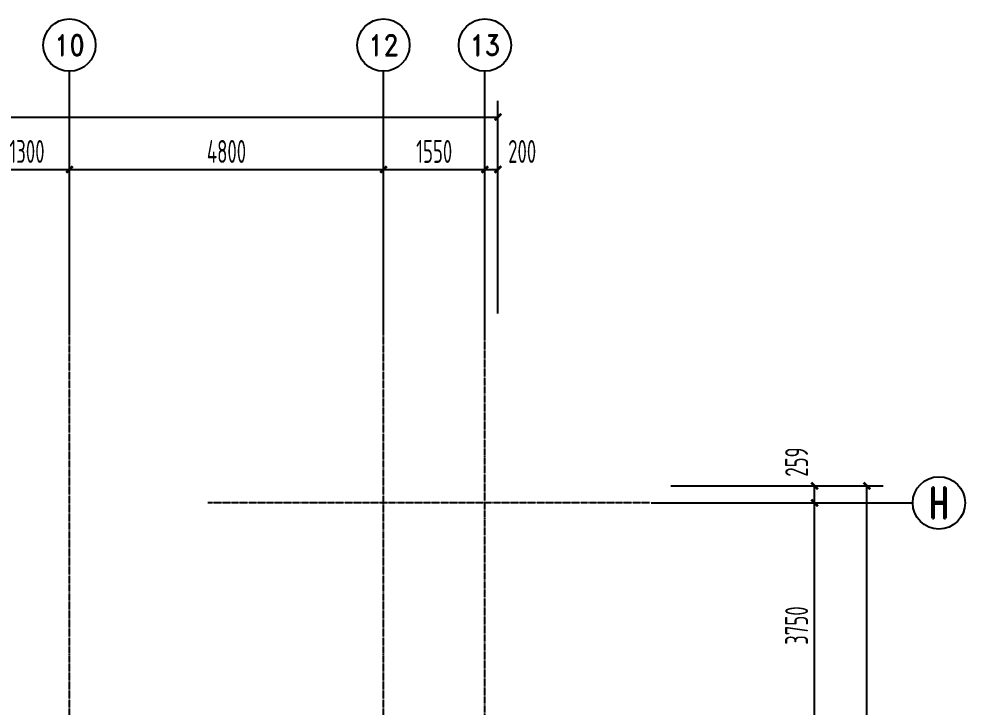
# Model space of a CAD drawing. Header units: millimetres. Extents: x -28014 to 297841, y -81741 to 47579.
# Drawn here: x 237066 to 251530, y -20179 to -9663 of the extents above; entities that cross this region are included whole.
import ezdxf
from ezdxf.enums import TextEntityAlignment as Align

# ---------------------------------------------------------------- set-up
doc = ezdxf.new("R2010")
doc.units = ezdxf.units.MM
doc.header["$MEASUREMENT"] = 0
doc.linetypes.add('DOTE', pattern=[2.42, 2, -0.2, 0.02, -0.2])
for name, color, linetype in [('A-轴网-文字', 3, 'Continuous'), ('A-轴网-轴标', 3, 'Continuous'), ('A-轴网-轴网', 1, 'DOTE'), ('AXIS_TEXT', 7, 'Continuous')]:
    doc.layers.add(name, color=color, linetype=linetype)
doc.styles.add('_TCH_AXIS', font='ROMAND', dxfattribs={"bigfont": 'HZTXT'})
doc.styles.add('_TCH_DIM_T3', font='HZS', dxfattribs={"width": 0.7, "bigfont": 'HZTXT'})
doc.styles.add('COMPLEX', font='COMPLEX')
doc.dimstyles.new('_TCH_ARCH&&100', dxfattribs={"dimtxt": 350, "dimasz": 100, "dimexe": 250, "dimexo": 300, "dimgap": 100, "dimtad": 1, "dimdec": 0, "dimzin": 0, "dimdsep": 46, "dimtxsty": '_TCH_DIM_T3', "dimblk": 'ARCHTICK', "dimcen": 0.09, "dimclrt": 7, "dimazin": 2, "dimtfac": 1, "dimtdec": 0, "dimtix": 1, "dimtmove": 2, "dimatfit": 3, "dimfxl": 1, "dimtolj": 1, "dimtzin": 0, "dimarcsym": 0})

# ---------------------------------------------------------------- blocks, each defined once
blk = doc.blocks.new('_AXISO')
blk.add_circle((0, 0), 0.5)
at = {"layer": 'AXIS_TEXT', "style": 'COMPLEX', "width": 1.041667}
blk.add_attdef('A', text='', height=0.56, dxfattribs=at).set_placement((-0.25, -0.28), (0.25, -0.28), align=Align.FIT)
blk = doc.blocks.new('_ArchTick')
at = {"color": 0, "linetype": 'ByBlock', "const_width": 0.4}
blk.add_lwpolyline([(-0.5, -0.5), (0.5, 0.5)], dxfattribs=at)
blk = doc.blocks.new('*D261')
at = {"layer": 'A-轴网-轴标', "color": 0, "lineweight": -2, "transparency": 16777216}
for p, q in [((10092, 20977), (10092, 24227)), ((28292, 20977), (28292, 24227)), ((10092, 23977), (28292, 23977))]:
    blk.add_line(p, q, dxfattribs=at)
at = {"layer": 'Defpoints', "color": 0, "transparency": 16777216}
for p in [(28292, 23977), (10092, 20677), (28292, 20677)]:
    blk.add_point(p, dxfattribs=at)
at = {"layer": 'A-轴网-轴标', "color": 0, "lineweight": -2, "transparency": 16777216, "xscale": 100, "yscale": 100, "zscale": 100, "rotation": 180}
blk.add_blockref('_ArchTick', (10092, 23977), dxfattribs=at)
at = {"layer": 'A-轴网-轴标', "color": 0, "lineweight": -2, "transparency": 16777216, "xscale": 100, "yscale": 100, "zscale": 100}
blk.add_blockref('_ArchTick', (28292, 23977), dxfattribs=at)
at = {"layer": 'A-轴网-轴标', "color": 7, "transparency": 16777216, "insert": (19192, 24252), "char_height": 350, "attachment_point": 5, "style": '_TCH_DIM_T3'}
blk.add_mtext('\\A1;18200', dxfattribs=at)
blk = doc.blocks.new('*D266')
at = {"layer": 'A-轴网-轴标', "color": 0, "lineweight": -2, "transparency": 16777216}
for p, q in [((20442, 20977), (20442, 23427)), ((21742, 20977), (21742, 23427)), ((20442, 23177), (21742, 23177))]:
    blk.add_line(p, q, dxfattribs=at)
at = {"layer": 'Defpoints', "color": 0, "transparency": 16777216}
for p in [(21742, 23177), (20442, 20677), (21742, 20677)]:
    blk.add_point(p, dxfattribs=at)
at = {"layer": 'A-轴网-轴标', "color": 0, "lineweight": -2, "transparency": 16777216, "xscale": 100, "yscale": 100, "zscale": 100, "rotation": 180}
blk.add_blockref('_ArchTick', (20442, 23177), dxfattribs=at)
at = {"layer": 'A-轴网-轴标', "color": 0, "lineweight": -2, "transparency": 16777216, "xscale": 100, "yscale": 100, "zscale": 100}
blk.add_blockref('_ArchTick', (21742, 23177), dxfattribs=at)
at = {"layer": 'A-轴网-轴标', "color": 7, "transparency": 16777216, "insert": (21092, 23452), "char_height": 350, "attachment_point": 5, "style": '_TCH_DIM_T3'}
blk.add_mtext('\\A1;1300', dxfattribs=at)
blk = doc.blocks.new('*D267')
at = {"layer": 'A-轴网-轴标', "color": 0, "lineweight": -2, "transparency": 16777216}
for p, q in [((21742, 20977), (21742, 23427)), ((26542, 20977), (26542, 23427)), ((21742, 23177), (26542, 23177))]:
    blk.add_line(p, q, dxfattribs=at)
at = {"layer": 'Defpoints', "color": 0, "transparency": 16777216}
for p in [(26542, 23177), (21742, 20677), (26542, 20677)]:
    blk.add_point(p, dxfattribs=at)
at = {"layer": 'A-轴网-轴标', "color": 0, "lineweight": -2, "transparency": 16777216, "xscale": 100, "yscale": 100, "zscale": 100, "rotation": 180}
blk.add_blockref('_ArchTick', (21742, 23177), dxfattribs=at)
at = {"layer": 'A-轴网-轴标', "color": 0, "lineweight": -2, "transparency": 16777216, "xscale": 100, "yscale": 100, "zscale": 100}
blk.add_blockref('_ArchTick', (26542, 23177), dxfattribs=at)
at = {"layer": 'A-轴网-轴标', "color": 7, "transparency": 16777216, "insert": (24142, 23452), "char_height": 350, "attachment_point": 5, "style": '_TCH_DIM_T3'}
blk.add_mtext('\\A1;4800', dxfattribs=at)
blk = doc.blocks.new('*D268')
at = {"layer": 'A-轴网-轴标', "color": 0, "lineweight": -2, "transparency": 16777216}
for p, q in [((26542, 20977), (26542, 23427)), ((28092, 20977), (28092, 23427)), ((26542, 23177), (28092, 23177))]:
    blk.add_line(p, q, dxfattribs=at)
at = {"layer": 'Defpoints', "color": 0, "transparency": 16777216}
for p in [(28092, 23177), (26542, 20677), (28092, 20677)]:
    blk.add_point(p, dxfattribs=at)
at = {"layer": 'A-轴网-轴标', "color": 0, "lineweight": -2, "transparency": 16777216, "xscale": 100, "yscale": 100, "zscale": 100, "rotation": 180}
blk.add_blockref('_ArchTick', (26542, 23177), dxfattribs=at)
at = {"layer": 'A-轴网-轴标', "color": 0, "lineweight": -2, "transparency": 16777216, "xscale": 100, "yscale": 100, "zscale": 100}
blk.add_blockref('_ArchTick', (28092, 23177), dxfattribs=at)
at = {"layer": 'A-轴网-轴标', "color": 7, "transparency": 16777216, "insert": (27317, 23452), "char_height": 350, "attachment_point": 5, "style": '_TCH_DIM_T3'}
blk.add_mtext('\\A1;1550', dxfattribs=at)
blk = doc.blocks.new('*D269')
at = {"layer": 'A-轴网-轴标', "color": 0, "lineweight": -2, "transparency": 16777216}
for p, q in [((28092, 20977), (28092, 23427)), ((28292, 20977), (28292, 23427)), ((28092, 23177), (28292, 23177))]:
    blk.add_line(p, q, dxfattribs=at)
at = {"layer": 'Defpoints', "color": 0, "transparency": 16777216}
for p in [(28292, 23177), (28092, 20677), (28292, 20677)]:
    blk.add_point(p, dxfattribs=at)
at = {"layer": 'A-轴网-轴标', "color": 0, "lineweight": -2, "transparency": 16777216, "xscale": 100, "yscale": 100, "zscale": 100, "rotation": 180}
blk.add_blockref('_ArchTick', (28092, 23177), dxfattribs=at)
at = {"layer": 'A-轴网-轴标', "color": 0, "lineweight": -2, "transparency": 16777216, "xscale": 100, "yscale": 100, "zscale": 100}
blk.add_blockref('_ArchTick', (28292, 23177), dxfattribs=at)
at = {"layer": 'A-轴网-轴标', "color": 7, "transparency": 16777216, "insert": (28662, 23452), "char_height": 350, "attachment_point": 5, "style": '_TCH_DIM_T3'}
blk.add_mtext('\\A1;200', dxfattribs=at)
blk = doc.blocks.new('*D270')
at = {"layer": 'A-轴网-轴标', "color": 0, "lineweight": -2, "transparency": 16777216}
for p, q in [((30932, 18340), (34182, 18340)), ((33932, 3481), (33932, 18340)), ((30932, 3481), (34182, 3481))]:
    blk.add_line(p, q, dxfattribs=at)
at = {"layer": 'Defpoints', "color": 0, "transparency": 16777216}
for p in [(30632, 18340), (33932, 18340), (30632, 3481)]:
    blk.add_point(p, dxfattribs=at)
at = {"layer": 'A-轴网-轴标', "color": 0, "lineweight": -2, "transparency": 16777216, "xscale": 100, "yscale": 100, "zscale": 100}
for p, rotation in [((33932, 18340), 90), ((33932, 3481), 270)]:
    blk.add_blockref('_ArchTick', p, dxfattribs=dict(at, rotation=rotation))
at = {"layer": 'A-轴网-轴标', "color": 7, "transparency": 16777216, "insert": (33657, 10910), "char_height": 350, "attachment_point": 5, "rotation": 90, "style": '_TCH_DIM_T3'}
blk.add_mtext('\\A1;14859', dxfattribs=at)
blk = doc.blocks.new('*D278')
at = {"layer": 'A-轴网-轴标', "color": 0, "lineweight": -2, "transparency": 16777216}
for p, q in [((30932, 18081), (33382, 18081)), ((33132, 14331), (33132, 18081)), ((30932, 14331), (33382, 14331))]:
    blk.add_line(p, q, dxfattribs=at)
at = {"layer": 'Defpoints', "color": 0, "transparency": 16777216}
for p in [(30632, 18081), (33132, 18081), (30632, 14331)]:
    blk.add_point(p, dxfattribs=at)
at = {"layer": 'A-轴网-轴标', "color": 0, "lineweight": -2, "transparency": 16777216, "xscale": 100, "yscale": 100, "zscale": 100}
for p, rotation in [((33132, 18081), 90), ((33132, 14331), 270)]:
    blk.add_blockref('_ArchTick', p, dxfattribs=dict(at, rotation=rotation))
at = {"layer": 'A-轴网-轴标', "color": 7, "transparency": 16777216, "insert": (32857, 16206), "char_height": 350, "attachment_point": 5, "rotation": 90, "style": '_TCH_DIM_T3'}
blk.add_mtext('\\A1;3750', dxfattribs=at)
blk = doc.blocks.new('*D279')
at = {"layer": 'A-轴网-轴标', "color": 0, "lineweight": -2, "transparency": 16777216}
for p, q in [((30932, 18340), (33382, 18340)), ((33132, 18081), (33132, 18340)), ((30932, 18081), (33382, 18081))]:
    blk.add_line(p, q, dxfattribs=at)
at = {"layer": 'Defpoints', "color": 0, "transparency": 16777216}
for p in [(30632, 18340), (33132, 18340), (30632, 18081)]:
    blk.add_point(p, dxfattribs=at)
at = {"layer": 'A-轴网-轴标', "color": 0, "lineweight": -2, "transparency": 16777216, "xscale": 100, "yscale": 100, "zscale": 100}
for p, rotation in [((33132, 18340), 90), ((33132, 18081), 270)]:
    blk.add_blockref('_ArchTick', p, dxfattribs=dict(at, rotation=rotation))
at = {"layer": 'A-轴网-轴标', "color": 7, "transparency": 16777216, "insert": (32857, 18705), "char_height": 350, "attachment_point": 5, "rotation": 90, "style": '_TCH_DIM_T3'}
blk.add_mtext('\\A1;259', dxfattribs=at)
blk = doc.blocks.new('dfgfthy')
at = {"layer": 'A-轴网-轴标'}
for p, q in [((21741.9, 20677), (21741.9, 24677)), ((26541.9, 20677), (26541.9, 24677)), ((28091.9, 20677), (28091.9, 24677)), ((30632.5, 18080.6), (34632.5, 18080.6))]:
    blk.add_line(p, q, dxfattribs=at)
at = {"layer": 'A-轴网-轴网'}
for p, q in [((21741.9, 7751.7), (21741.9, 20677)), ((26541.9, 7751.7), (26541.9, 20677)), ((28091.9, -4229.9), (28091.9, 20677)), ((30620.7, 18080.6), (23856.3, 18080.6))]:
    blk.add_line(p, q, dxfattribs=at)
at = {"layer": 'A-轴网-轴标'}
ref = blk.add_blockref('_AXISO', (21741.9, 25077), dxfattribs=dict(at, xscale=800, yscale=800, zscale=800))
ref.add_attrib('A', '10', dxfattribs={"layer": 'A-轴网-文字', "height": 314.07, "style": '_TCH_AXIS', "width": 0.837838}).set_placement((21510.1, 24919.9), (21973.8, 24919.9), align=Align.FIT)
ref = blk.add_blockref('_AXISO', (26541.9, 25077), dxfattribs=dict(at, xscale=800, yscale=800, zscale=800))
ref.add_attrib('A', '12', dxfattribs={"layer": 'A-轴网-文字', "height": 314.07, "style": '_TCH_AXIS', "width": 0.837838}).set_placement((26310.1, 24919.9), (26773.8, 24919.9), align=Align.FIT)
ref = blk.add_blockref('_AXISO', (28091.9, 25077), dxfattribs=dict(at, xscale=800, yscale=800, zscale=800))
ref.add_attrib('A', '13', dxfattribs={"layer": 'A-轴网-文字', "height": 314.07, "style": '_TCH_AXIS', "width": 0.837838}).set_placement((27860.1, 24919.9), (28323.8, 24919.9), align=Align.FIT)
ref = blk.add_blockref('_AXISO', (35032.5, 18080.6), dxfattribs=dict(at, xscale=800, yscale=800, zscale=800))
ref.add_attrib('A', 'H', dxfattribs={"layer": 'A-轴网-文字', "height": 465.9, "style": '_TCH_AXIS', "width": 0.777778}).set_placement((34877.2, 17847.7), (35187.8, 17847.7), align=Align.FIT)
for p1, p2, distance, picture, middle in [((10091.9, 20677), (28291.9, 20677), 3300, '*D261', (19191.9, 24252)), ((20441.9, 20677), (21741.9, 20677), 2500, '*D266', (21091.9, 23452)), ((21741.9, 20677), (26541.9, 20677), 2500, '*D267', (24141.9, 23452)), ((26541.9, 20677), (28091.9, 20677), 2500, '*D268', (27316.9, 23452)), ((30632.5, 3480.6), (30632.5, 18340), -3300, '*D270', (33657.5, 10910.3)), ((30632.5, 14330.6), (30632.5, 18080.6), -2500, '*D278', (32857.5, 16205.6))]:
    dim = blk.add_aligned_dim(p1=p1, p2=p2, distance=distance, dimstyle='_TCH_ARCH&&100', dxfattribs=at)
    dim.commit()
    dim.dimension.update_dxf_attribs({"geometry": picture, "text_midpoint": middle})
for base, p1, p2, angle, picture, middle in [((28291.9, 23177), (28091.9, 20677), (28291.9, 20677), 0, '*D269', (28661.9, 23452)), ((33132.5, 18340), (30632.5, 18080.6), (30632.5, 18340), 90, '*D279', (32857.5, 18705))]:
    dim = blk.add_linear_dim(base=base, p1=p1, p2=p2, angle=angle, dimstyle='_TCH_ARCH&&100', dxfattribs=at)
    dim.commit()
    dim.dimension.update_dxf_attribs({"geometry": picture, "text_midpoint": middle, "dimtype": 129})

msp = doc.modelspace()

# ---------------------------------------------------------------- block references
msp.add_blockref('dfgfthy', (216097.097, -35139.657))

doc.saveas('drawing.dxf')
